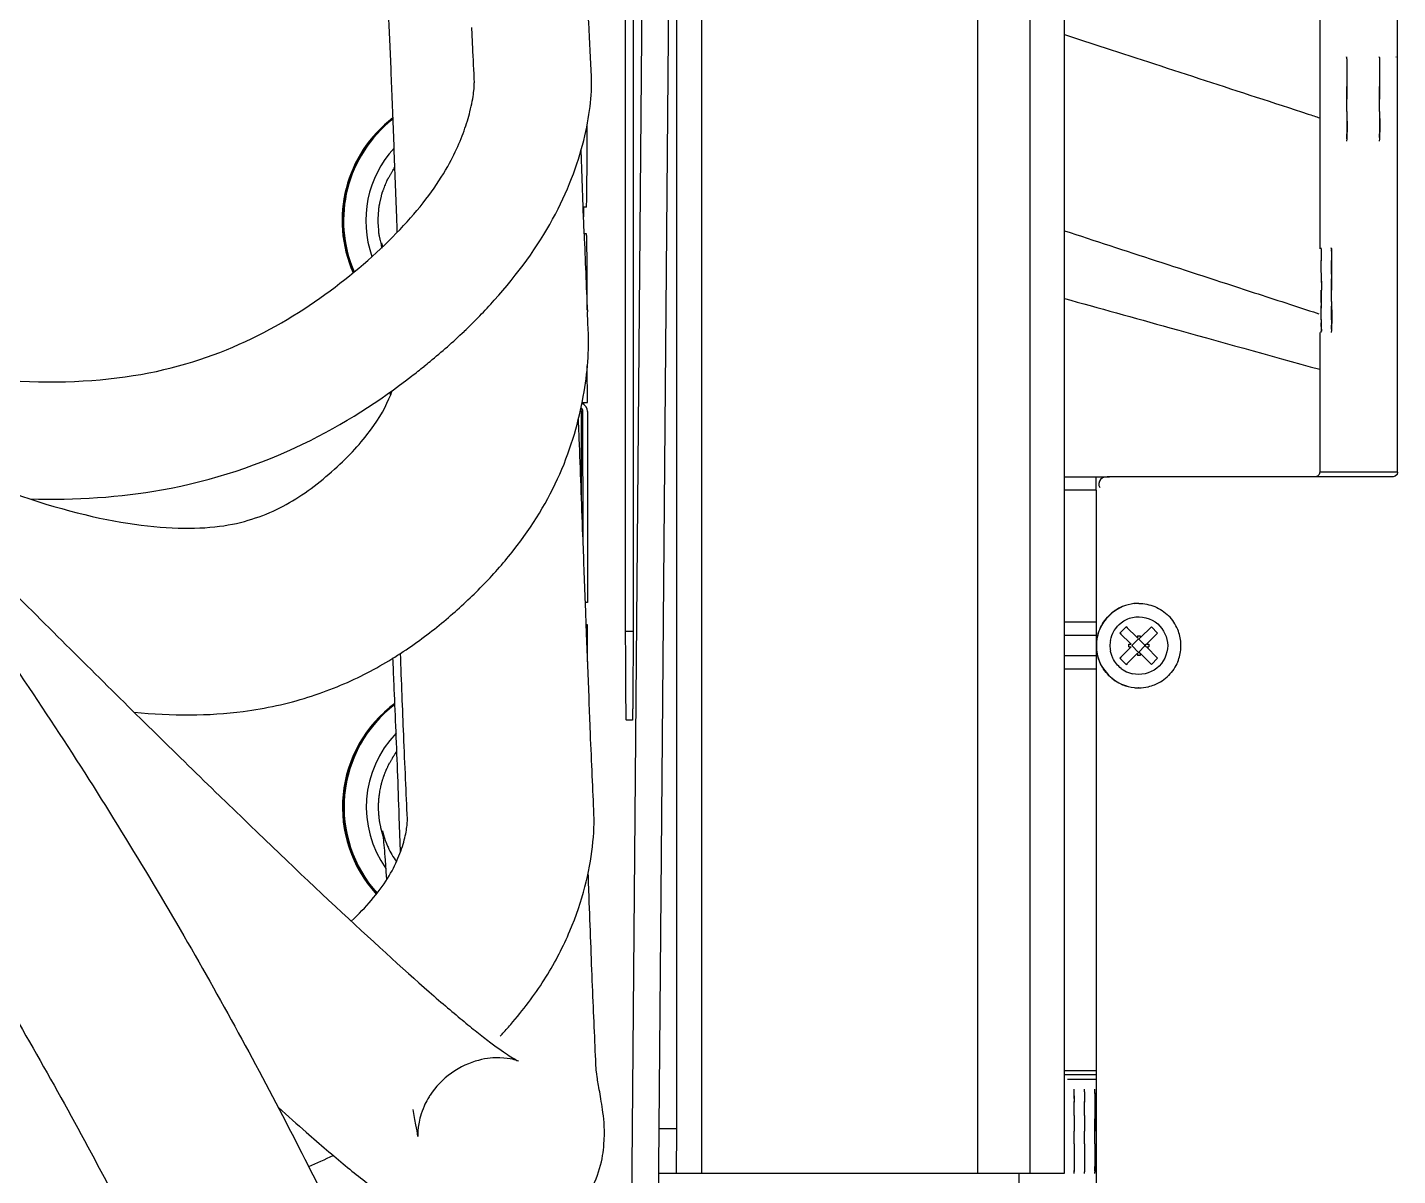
# Model space of a CAD drawing. Header units: millimetres. Extents: x 0 to 10500, y 0 to 7425.
# Drawn here: x 3428.4 to 3582.6, y 1621 to 1750.2 of the extents above; entities that cross this region are included whole.
import ezdxf

# ---------------------------------------------------------------- set-up
doc = ezdxf.new("R2010")
doc.units = ezdxf.units.MM
doc.header["$LTSCALE"] = 577.5
doc.layers.get('0').update_dxf_attribs({"linetype": 'CONTINUOUS'})
doc.layers.add('AXES', color=7, linetype='CONTINUOUS')

msp = doc.modelspace()

# ---------------------------------------------------------------- linework, layer by layer
at = {"color": 3, "linetype": 'Continuous'}
for p, q in [((3498.26, 1835.58), (3495.57, 1513.47)), ((3495.76, 1682.23), (3495.76, 1822.23)), ((3496.6, 1822.23), (3496.6, 1682.23)), ((3496.52, 1672.23), (3495.85, 1672.23))]:
    msp.add_line(p, q, dxfattribs=at)
at = {"color": 7, "linetype": 'Continuous'}
for p, q in [((3501.26, 1835.58), (3498.57, 1513.47)), ((3504.35, 1621.23), (3504.35, 1817.23)), ((3535.35, 1817.23), (3535.35, 1621.23)), ((3541.3, 1621.23), (3541.3, 1817.23)), ((3545.14, 1621.23), (3545.14, 1817.23)), ((3501.49, 1812.23), (3501.49, 1626.23)), ((3582.63, 1700.1), (3582.63, 1756.85)), ((3576.92, 1743.88), (3576.92, 1743.51)), ((3580.6, 1743.88), (3580.6, 1743.51)), ((3576.92, 1740.69), (3576.92, 1740.32)), ((3580.6, 1740.69), (3580.6, 1740.32)), ((3490.98, 1729.93), (3490.74, 1736.37)), ((3491.09, 1726.93), (3491.09, 1726.99)), ((3574.04, 1722.38), (3574.04, 1721.61)), ((3575.2, 1722.39), (3575.2, 1721.87)), ((3574.04, 1719.19), (3574.04, 1718.82)), ((3575.2, 1719.33), (3575.2, 1718.8)), ((3491.51, 1716.93), (3491.46, 1718.15)), ((3573.16, 1718.14), (3573.78, 1717.94)), ((3491.55, 1716.17), (3491.51, 1716.93)), ((3469.32, 1708.83), (3469.3, 1709.17)), ((3548.71, 1699.6), (3550.21, 1699.6)), ((3548.71, 1698.1), (3548.71, 1699.6)), ((3582.13, 1699.6), (3550.23, 1699.6)), ((3582.37, 1699.66), (3582.13, 1699.6)), ((3582.57, 1699.85), (3582.37, 1699.66)), ((3582.63, 1700.1), (3582.57, 1699.85)), ((3548.73, 1698.1), (3548.71, 1698.1)), ((3548.73, 1506.77), (3548.73, 1698.1)), ((3491.36, 1681.95), (3491.23, 1685.42)), ((3495.76, 1682.23), (3496.6, 1682.23)), ((3491.64, 1674.79), (3491.36, 1681.95)), ((3470.44, 1657.43), (3470.29, 1661.37)), ((3546.23, 1627.73), (3546.23, 1627.36)), ((3547.4, 1627.73), (3547.4, 1627.36)), ((3548.56, 1627.73), (3548.57, 1627.36)), ((3501.49, 1626.23), (3499.51, 1626.23)), ((3501.49, 1626.23), (3501.45, 1621.23)), ((3546.23, 1624.54), (3546.23, 1623.94)), ((3547.4, 1624.54), (3547.4, 1623.94)), ((3548.57, 1624.54), (3548.56, 1624.17)), ((3499.47, 1621.23), (3545.14, 1621.23)), ((3540, 1621.23), (3540, 1520.19))]:
    msp.add_line(p, q, dxfattribs=at)
at = {"color": 6, "linetype": 'Continuous'}
for p, q in [((3573.88, 1757.85), (3573.88, 1725.25)), ((3576.92, 1743.88), (3576.93, 1743.51)), ((3580.6, 1743.88), (3580.61, 1743.51)), ((3576.92, 1740.32), (3576.92, 1740.08)), ((3580.6, 1740.32), (3580.6, 1740.08)), ((3574.04, 1722.38), (3574.04, 1722.38)), ((3575.2, 1722.38), (3575.2, 1721.61)), ((3574.05, 1721.61), (3574.05, 1721.31)), ((3574.04, 1718.82), (3574.04, 1718.58)), ((3573.88, 1715.85), (3573.88, 1700.1)), ((3545.14, 1699.6), (3548.7, 1699.6)), ((3573.63, 1699.66), (3573.38, 1699.6)), ((3573.82, 1699.85), (3573.63, 1699.66)), ((3573.88, 1700.1), (3573.82, 1699.85)), ((3582.59, 1700.1), (3573.88, 1700.1)), ((3548.7, 1698.1), (3545.14, 1698.1)), ((3553.5, 1685.35), (3553.48, 1685.35)), ((3548.7, 1683.25), (3545.14, 1683.25)), ((3552.1, 1682.72), (3551.39, 1682.01)), ((3553.36, 1681.46), (3552.1, 1682.72)), ((3552.22, 1682.59), (3552.1, 1682.72)), ((3554.92, 1682.72), (3553.66, 1681.46)), ((3554.78, 1682.57), (3554.92, 1682.72)), ((3555.63, 1682.01), (3554.92, 1682.72)), ((3548.7, 1681.75), (3545.14, 1681.75)), ((3551.39, 1682.01), (3552.65, 1680.75)), ((3551.51, 1681.89), (3551.39, 1682.01)), ((3552.4, 1680.75), (3552.65, 1680.75)), ((3552.4, 1680.45), (3552.4, 1680.75)), ((3552.72, 1680.65), (3552.78, 1680.59)), ((3553.45, 1681.33), (3552.77, 1680.65)), ((3553.36, 1681.71), (3553.66, 1681.71)), ((3553.36, 1681.71), (3553.36, 1681.46)), ((3553.48, 1681.31), (3553.41, 1681.38)), ((3553.62, 1681.43), (3553.47, 1681.3)), ((3554.21, 1680.63), (3553.51, 1681.33)), ((3553.66, 1681.71), (3553.66, 1681.46)), ((3553.66, 1681.69), (3553.66, 1681.71)), ((3554.18, 1680.59), (3554.34, 1680.75)), ((3554.3, 1680.7), (3554.18, 1680.59)), ((3554.37, 1680.75), (3555.63, 1682.01)), ((3554.37, 1680.75), (3554.62, 1680.75)), ((3554.62, 1680.75), (3554.62, 1680.45)), ((3555.47, 1681.86), (3555.63, 1682.01)), ((3548.7, 1679.45), (3545.14, 1679.45)), ((3552.65, 1680.45), (3551.39, 1679.18)), ((3551.39, 1679.18), (3551.51, 1679.31)), ((3551.39, 1679.18), (3552.1, 1678.48)), ((3552.1, 1678.48), (3553.36, 1679.74)), ((3552.4, 1680.45), (3552.65, 1680.45)), ((3552.77, 1680.6), (3552.72, 1680.55)), ((3552.76, 1680.56), (3553.45, 1679.87)), ((3553.36, 1679.74), (3553.36, 1679.49)), ((3553.66, 1679.49), (3553.36, 1679.49)), ((3553.49, 1679.9), (3553.41, 1679.81)), ((3553.62, 1679.76), (3553.47, 1679.9)), ((3554.24, 1680.6), (3553.48, 1679.84)), ((3553.48, 1679.89), (3553.62, 1679.77)), ((3553.66, 1679.74), (3554.92, 1678.48)), ((3553.66, 1679.74), (3553.66, 1679.49)), ((3553.66, 1679.49), (3553.66, 1679.51)), ((3554.18, 1680.61), (3554.3, 1680.5)), ((3554.34, 1680.45), (3554.18, 1680.61)), ((3555.63, 1679.18), (3554.37, 1680.45)), ((3554.37, 1680.45), (3554.62, 1680.45)), ((3554.92, 1678.48), (3555.63, 1679.18)), ((3555.63, 1679.18), (3555.47, 1679.34)), ((3548.7, 1677.95), (3545.14, 1677.95)), ((3552.1, 1678.48), (3552.22, 1678.6)), ((3554.92, 1678.48), (3554.77, 1678.63)), ((3553.5, 1675.85), (3553.48, 1675.85)), ((3545.14, 1632.8), (3548.7, 1632.8)), ((3548.7, 1632.3), (3545.14, 1632.3)), ((3545.48, 1631.8), (3548.7, 1631.8)), ((3546.23, 1627.73), (3546.23, 1627.36)), ((3547.4, 1627.73), (3547.4, 1627.36)), ((3548.57, 1627.73), (3548.57, 1627.36)), ((3546.23, 1623.94), (3546.23, 1623.94)), ((3547.4, 1623.94), (3547.4, 1623.94)), ((3548.56, 1624.17), (3548.56, 1623.94))]:
    msp.add_line(p, q, dxfattribs=at)
at = {"color": 7, "linetype": 'Continuous'}
for centre, radius, start, end in [((4427.62, 1792.61), 950.15, 182.56073, 182.69341), ((4049.56, 1774.65), 571.66, 182.6758, 183.0803), ((3044.24, 1742.11), 532.69, 359.9985, 0.1506), ((3047.92, 1742.11), 532.69, 359.9985, 0.1506), ((3044.24, 1742.09), 532.69, 359.8494, 0.0015), ((3047.92, 1742.09), 532.69, 359.8494, 0.0015), ((4812.74, 1777.09), 1322.6, 182.17356, 182.5542), ((3265.83, 1721.41), 308.22, 0.1788, 0.4595), ((3027.22, 1720.6), 547.98, 359.9996, 0.1323), ((3041.35, 1720.59), 532.69, 359.8494, 0.0015), ((3027.27, 1720.6), 547.94, 359.8675, 0.0004), ((3265.88, 1719.78), 308.16, 359.5405, 359.8212), ((3428.15, 1767.91), 71.71, 309.4964, 313.5801), ((3423.79, 1773.1), 78.48, 308.9035, 309.5459), ((3478.13, 1662.12), 10.03, 204.8241, 215.5038), ((3446.53, 1669.64), 48.17, 316.8083, 317.5115), ((3480.78, 1625.35), 8.42, 149.7213, 155.99), ((3238.01, 1626.76), 308.22, 0.1788, 0.4595), ((3239.18, 1626.76), 308.22, 0.1788, 0.4595), ((3015.88, 1625.96), 532.69, 359.9985, 0.1506), ((3013.54, 1625.94), 532.69, 359.8494, 0.0015), ((3014.71, 1625.94), 532.69, 359.8494, 0.0015), ((3015.88, 1625.94), 532.69, 359.8494, 0.0015), ((3431.12, 1688.54), 72.6, 293.5265, 295.9172)]:
    msp.add_arc(centre, radius, start, end, dxfattribs=at)
at = {"color": 6, "linetype": 'Continuous'}
for centre, radius, start, end in [((3031.74, 1742.09), 545.19, 359.8528, 0.0014), ((3035.42, 1742.09), 545.19, 359.8528, 0.0014), ((3256.6, 1721.41), 317.45, 0.1747, 0.4583), ((3257.76, 1721.41), 317.45, 0.1747, 0.4583), ((3028.86, 1720.59), 545.19, 359.8528, 0.0014), ((3021.05, 1720.6), 554.15, 359.8691, 0.0004), ((3271.26, 1719.69), 302.79, 359.5367, 359.7918), ((3258.85, 1719.78), 316.35, 359.5399, 359.8248), ((3553.5, 1680.57), 4.78, 96.2142, 112.4424), ((3553.49, 1680.57), 4.78, 96.2849, 112.1811), ((3553.49, 1680.61), 4.73, 90.0109, 96.2765), ((3553.5, 1680.62), 4.73, 90.0086, 96.2033), ((3553.5, 1680.59), 4.76, 123.5824, 134.9598), ((3553.5, 1680.6), 4.75, 112.5316, 123.6115), ((3553.5, 1680.6), 4.75, 33.6258, 44.9997), ((3553.51, 1680.61), 4.74, 22.4836, 33.6493), ((3553.44, 1680.59), 4.81, 3.5746, 22.3832), ((3553.91, 1680.53), 3.65, 169.9114, 178.8995), ((3553.57, 1680.6), 4.68, 356.4693, 3.5307), ((3553.91, 1680.67), 3.65, 181.0932, 190.0861), ((3553.44, 1680.61), 4.81, 337.6168, 356.4254), ((3553.53, 1680.63), 3.28, 232.6284, 249.007), ((3553.51, 1680.58), 3.23, 248.995, 257.0955), ((3553.5, 1680.61), 4.76, 225.0402, 236.4176), ((3553.5, 1680.6), 4.75, 236.3885, 247.4684), ((3553.5, 1680.63), 4.78, 247.5576, 263.7858), ((3553.49, 1680.63), 4.78, 247.9143, 263.8283), ((3553.5, 1680.59), 4.74, 283.1228, 292.1299), ((3553.49, 1680.6), 4.75, 292.174, 303.8671), ((3553.49, 1680.61), 4.76, 303.8363, 314.9605), ((3553.49, 1680.58), 4.73, 263.8402, 269.9938), ((3553.5, 1680.58), 4.73, 263.7967, 269.9914), ((3553.5, 1680.61), 4.76, 270.0275, 283.1473), ((3228.79, 1626.77), 317.45, 0.1747, 0.4583), ((3229.95, 1626.77), 317.45, 0.1747, 0.4583), ((3001.05, 1625.94), 545.19, 359.8528, 0.0014), ((3002.21, 1625.94), 545.19, 359.8528, 0.0014), ((3003.38, 1625.94), 545.19, 359.8528, 0.0014)]:
    msp.add_arc(centre, radius, start, end, dxfattribs=at)
at = {"color": 7, "linetype": 'Continuous'}
for points, knots in [([(3470.07, 1727.1), (3470.05, 1727.72), (3469.93, 1730.84), (3469.76, 1735.32), (3469.58, 1740.33), (3469.43, 1743.97), (3469.29, 1747.42), (3469.15, 1750.61), (3469.01, 1753.46), (3468.9, 1755.49), (3468.81, 1756.87), (3468.75, 1757.75), (3468.69, 1758.47), (3468.64, 1758.91), (3468.62, 1759.12), (3468.61, 1759.2), (3468.61, 1759.17), (3468.65, 1758.98), (3468.73, 1758.61), (3468.89, 1758.05), (3469.11, 1757.43), (3469.53, 1756.47), (3470.24, 1755.3), (3471.06, 1754.32), (3471.33, 1754.05)], [0, 0, 0, 0, 0.040163, 0.20292, 0.284299, 0.365677, 0.447056, 0.528435, 0.609813, 0.691192, 0.731881, 0.77257, 0.81326, 0.853949, 0.874293, 0.894638, 0.914983, 0.935327, 0.955672, 0.965844, 0.976017, 0.986189, 0.996361, 1, 1, 1, 1]), ([(3491.91, 1744.65), (3491.81, 1746.46), (3491.68, 1749.22), (3491.54, 1752.25), (3491.51, 1753.02)], [0, 0, 0, 0, 0.75, 1, 1, 1, 1]), ([(3545.13, 1749.36), (3546.65, 1748.87), (3555.51, 1745.98), (3565.15, 1742.83), (3573.43, 1740.13), (3573.87, 1739.99)], [0, 0, 0, 0, 0.164381, 0.955918, 1, 1, 1, 1]), ([(3576.9, 1746.39), (3576.91, 1746.25), (3576.92, 1745.41), (3576.92, 1744.57), (3576.92, 1743.88)], [0, 0, 0, 0, 0.170936, 1, 1, 1, 1]), ([(3580.58, 1746.39), (3580.59, 1746.25), (3580.6, 1745.41), (3580.6, 1744.57), (3580.6, 1743.88)], [0, 0, 0, 0, 0.170936, 1, 1, 1, 1]), ([(3477.59, 1715.97), (3478.79, 1717.11), (3482.75, 1721.19), (3488.1, 1728.58), (3490.92, 1736.26), (3491.85, 1741.34), (3491.97, 1743.53), (3491.91, 1744.65)], [0, 0, 0, 0, 0.117647, 0.411765, 0.705882, 0.852941, 1, 1, 1, 1]), ([(3477.95, 1739.64), (3478.06, 1740), (3478.4, 1741.21), (3478.73, 1743.01), (3478.73, 1743.86), (3478.73, 1743.93)], [0, 0, 0, 0, 0.166667, 0.583333, 1, 1, 1, 1]), ([(3397.21, 1717.5), (3400.65, 1716.02), (3410.25, 1712.62), (3425.88, 1709.81), (3441.85, 1710.54), (3454.06, 1714.78), (3464, 1721.26), (3471.66, 1728.37), (3476.07, 1734.55), (3477.52, 1738.2), (3477.95, 1739.64)], [0, 0, 0, 0, 0.077519, 0.213178, 0.348837, 0.484496, 0.620155, 0.755814, 0.891473, 1, 1, 1, 1]), ([(3576.92, 1740.32), (3576.92, 1739.63), (3577.04, 1738.6), (3576.82, 1737.87), (3576.95, 1737.45), (3576.89, 1737.45)], [0, 0, 0, 0, 0.726746, 0.930093, 1, 1, 1, 1]), ([(3580.6, 1740.32), (3580.6, 1739.63), (3580.72, 1738.6), (3580.5, 1737.87), (3580.63, 1737.45), (3580.57, 1737.45)], [0, 0, 0, 0, 0.726746, 0.930093, 1, 1, 1, 1]), ([(3468.37, 1725.31), (3468.33, 1725.5), (3468.26, 1725.79), (3468.18, 1726.12), (3468.14, 1726.32), (3468.11, 1726.46), (3468.08, 1726.58), (3468.06, 1726.68), (3468.04, 1726.74), (3468.03, 1726.78), (3468.03, 1726.81), (3468.02, 1726.84), (3468.02, 1726.86), (3468.01, 1726.91), (3468.01, 1726.97), (3468, 1727.07), (3467.99, 1727.2), (3467.98, 1727.4), (3467.96, 1727.65), (3467.94, 1727.9), (3467.92, 1728.1), (3467.92, 1728.22), (3467.91, 1728.32), (3467.9, 1728.39), (3467.9, 1728.43), (3467.9, 1728.46), (3467.9, 1728.48), (3467.9, 1728.51), (3467.91, 1728.56), (3467.91, 1728.62), (3467.92, 1728.72), (3467.93, 1728.84), (3467.94, 1728.99), (3467.95, 1729.14), (3467.96, 1729.28), (3467.97, 1729.43), (3467.99, 1729.58), (3467.99, 1729.7), (3468, 1729.8), (3468.01, 1729.87), (3468.01, 1729.93), (3468.02, 1729.98), (3468.02, 1730), (3468.02, 1730.02), (3468.02, 1730.04), (3468.03, 1730.06), (3468.04, 1730.11), (3468.05, 1730.17), (3468.07, 1730.24), (3468.09, 1730.34), (3468.12, 1730.46), (3468.16, 1730.61), (3468.19, 1730.76), (3468.22, 1730.9), (3468.26, 1731.05), (3468.29, 1731.2), (3468.32, 1731.32), (3468.34, 1731.42), (3468.36, 1731.48), (3468.37, 1731.53), (3468.38, 1731.56), (3468.38, 1731.58), (3468.39, 1731.61), (3468.41, 1731.65), (3468.43, 1731.7), (3468.47, 1731.8), (3468.51, 1731.91), (3468.59, 1732.09), (3468.68, 1732.32), (3468.77, 1732.55), (3468.84, 1732.73), (3468.89, 1732.85), (3468.92, 1732.94), (3468.95, 1732.99), (3468.96, 1733.03), (3468.97, 1733.06), (3468.99, 1733.08), (3469, 1733.11), (3469.03, 1733.15), (3469.06, 1733.2), (3469.11, 1733.29), (3469.18, 1733.4), (3469.25, 1733.53), (3469.36, 1733.71), (3469.54, 1734.01), (3469.69, 1734.28), (3469.8, 1734.45)], [0, 0, 0, 0, 0.0625, 0.09375, 0.109375, 0.125, 0.140625, 0.148438, 0.15625, 0.160156, 0.164062, 0.166016, 0.167969, 0.171875, 0.179688, 0.1875, 0.203125, 0.21875, 0.25, 0.28125, 0.296875, 0.3125, 0.320312, 0.328125, 0.332031, 0.333984, 0.335938, 0.339844, 0.34375, 0.351562, 0.359375, 0.375, 0.390625, 0.40625, 0.421875, 0.4375, 0.453125, 0.46875, 0.476562, 0.484375, 0.492188, 0.496094, 0.498047, 0.5, 0.501953, 0.503906, 0.507812, 0.515625, 0.523438, 0.53125, 0.546875, 0.5625, 0.578125, 0.59375, 0.609375, 0.625, 0.640625, 0.648438, 0.65625, 0.660156, 0.664062, 0.666016, 0.667969, 0.671875, 0.679688, 0.6875, 0.703125, 0.71875, 0.75, 0.78125, 0.796875, 0.8125, 0.820312, 0.828125, 0.832031, 0.833984, 0.835938, 0.839844, 0.84375, 0.851562, 0.859375, 0.875, 0.890625, 0.90625, 0.9375, 1, 1, 1, 1]), ([(3491.09, 1726.99), (3491.06, 1727.89), (3491.02, 1728.88), (3490.98, 1729.87), (3490.98, 1729.93)], [0, 0, 0, 0, 0.939303, 1, 1, 1, 1]), ([(3545.13, 1727.28), (3551.92, 1725.06), (3561.19, 1722.04), (3570.77, 1718.92), (3573.16, 1718.14)], [0, 0, 0, 0, 0.752733, 1, 1, 1, 1]), ([(3468.36, 1725.43), (3468.35, 1725.51), (3468.33, 1725.68), (3468.31, 1725.86), (3468.3, 1725.94), (3468.31, 1725.84), (3468.36, 1725.63), (3468.4, 1725.47)], [0, 0, 0, 0, 0.162047, 0.380261, 0.598475, 0.816689, 1, 1, 1, 1]), ([(3574.02, 1724.89), (3574.02, 1724.75), (3574.03, 1724.41), (3574.03, 1724.08), (3574.03, 1723.89)], [0, 0, 0, 0, 0.426704, 1, 1, 1, 1]), ([(3575.16, 1725.3), (3575.2, 1725.3), (3575.14, 1725.11), (3575.18, 1725.03), (3575.18, 1724.94)], [0, 0, 0, 0, 0.253786, 1, 1, 1, 1]), ([(3575.18, 1724.94), (3575.18, 1724.8), (3575.19, 1723.95), (3575.2, 1723.1), (3575.2, 1722.39)], [0, 0, 0, 0, 0.170936, 1, 1, 1, 1]), ([(3574.04, 1721.61), (3574.05, 1721.44), (3574.05, 1721.11), (3574.05, 1720.77), (3574.05, 1720.6)], [0, 0, 0, 0, 0.497979, 1, 1, 1, 1]), ([(3545.13, 1719.67), (3549, 1718.59), (3558.35, 1715.99), (3568.12, 1713.28), (3573.88, 1711.69)], [0, 0, 0, 0, 0.423349, 1, 1, 1, 1]), ([(3575.2, 1718.8), (3575.2, 1718.1), (3575.32, 1717.06), (3575.1, 1716.32), (3575.23, 1715.9), (3575.16, 1715.9)], [0, 0, 0, 0, 0.726746, 0.930093, 1, 1, 1, 1]), ([(3479.85, 1687.54), (3481.03, 1688.77), (3484.38, 1692.59), (3487.93, 1698.36), (3490.1, 1704.45), (3491.4, 1710.13), (3491.66, 1713.82), (3491.55, 1716.17)], [0, 0, 0, 0, 0.142857, 0.428571, 0.571429, 0.714286, 1, 1, 1, 1]), ([(3574.03, 1717.31), (3574.03, 1716.98), (3573.87, 1716.69), (3574.13, 1715.95), (3574.01, 1715.95)], [0, 0, 0, 0, 0.739949, 1, 1, 1, 1]), ([(3428.74, 1697.1), (3433.92, 1696.96), (3445.22, 1697.73), (3460.06, 1702.85), (3468.66, 1708.53), (3472.62, 1711.65), (3473.08, 1712.02)], [0, 0, 0, 0, 0.269709, 0.612053, 0.954396, 1, 1, 1, 1]), ([(3402.63, 1711.01), (3405.17, 1709.02), (3412.97, 1703.66), (3426.24, 1697.47), (3440.35, 1693.77), (3449.04, 1693.65), (3453.79, 1694.75), (3456.9, 1696.03), (3459.7, 1697.73), (3462.41, 1699.87), (3464.84, 1702.15), (3467.37, 1705.08), (3468.74, 1707.36), (3469.4, 1708.99), (3469.51, 1709.3)], [0, 0, 0, 0, 0.064261, 0.193513, 0.322764, 0.452016, 0.516641, 0.581267, 0.645893, 0.710519, 0.775144, 0.83977, 0.969021, 1, 1, 1, 1]), ([(3491.23, 1685.42), (3491.14, 1687.95), (3490.98, 1692.37), (3490.74, 1698.57), (3490.58, 1702.9), (3490.48, 1705.37), (3490.45, 1706.1)], [0, 0, 0, 0, 0.360574, 0.623888, 0.887203, 1, 1, 1, 1]), ([(3550.23, 1699.6), (3549.87, 1699.6), (3549.08, 1699.56), (3548.93, 1698.63), (3549.11, 1698.4)], [0, 0, 0, 0, 0.543038, 1, 1, 1, 1]), ([(3420.22, 1693.24), (3425.47, 1687.99), (3435.77, 1677.7), (3450.26, 1663.43), (3463.51, 1650.79), (3472.49, 1642.6), (3477.08, 1638.69), (3478.7, 1637.38), (3479.21, 1636.98)], [0, 0, 0, 0, 0.210526, 0.421053, 0.631579, 0.842105, 0.947368, 1, 1, 1, 1]), ([(3417.71, 1691.39), (3420.77, 1687.23), (3429.33, 1675.11), (3442.06, 1655.19), (3455.21, 1631.88), (3464.56, 1613.14), (3471.08, 1599.29), (3475.48, 1589.67), (3479.4, 1580.96), (3482.84, 1573.24), (3485.28, 1567.73), (3486.98, 1563.92), (3488.12, 1561.39), (3489.11, 1559.21), (3489.79, 1557.76), (3490.23, 1556.86), (3490.49, 1556.35), (3490.64, 1556.08), (3490.68, 1556.02), (3490.68, 1556.01)], [0, 0, 0, 0, 0.070633, 0.204596, 0.338559, 0.472522, 0.539503, 0.606484, 0.673466, 0.740447, 0.807429, 0.840919, 0.87441, 0.907901, 0.941391, 0.958137, 0.974882, 0.991627, 1, 1, 1, 1]), ([(3440.44, 1673.11), (3444.72, 1672.68), (3451.53, 1672.7), (3460.17, 1674.62), (3466.48, 1677.25), (3471.83, 1680.52), (3474.72, 1682.82), (3476.07, 1683.98)], [0, 0, 0, 0, 0.277197, 0.457898, 0.638598, 0.819299, 1, 1, 1, 1]), ([(3470.29, 1661.37), (3470.23, 1663.11), (3470.1, 1666.56), (3469.9, 1671.57), (3469.73, 1675.79), (3469.62, 1678.26), (3469.58, 1679.21)], [0, 0, 0, 0, 0.273068, 0.546136, 0.819204, 1, 1, 1, 1]), ([(3471.21, 1661.1), (3471.07, 1663.96), (3470.81, 1669.9), (3470.55, 1676.56), (3470.43, 1679.72)], [0, 0, 0, 0, 0.534984, 1, 1, 1, 1]), ([(3402.89, 1676.06), (3405.06, 1673.07), (3412.46, 1662.5), (3424.06, 1644.35), (3436.64, 1622.05), (3445.67, 1603.97), (3452.02, 1590.47), (3456.35, 1581), (3460.23, 1572.37), (3463.65, 1564.71), (3466.09, 1559.2), (3467.81, 1555.35), (3468.58, 1553.62), (3468.95, 1552.81)], [0, 0, 0, 0, 0.0625, 0.21875, 0.375, 0.53125, 0.609375, 0.6875, 0.765625, 0.84375, 0.921875, 0.960938, 1, 1, 1, 1]), ([(3492.18, 1662.13), (3492.05, 1664.9), (3491.87, 1669.07), (3491.68, 1673.63), (3491.64, 1674.79)], [0, 0, 0, 0, 0.75, 1, 1, 1, 1]), ([(3468.14, 1664.39), (3468.16, 1664.49), (3468.19, 1664.63), (3468.23, 1664.81), (3468.26, 1664.93), (3468.28, 1665.02), (3468.3, 1665.08), (3468.31, 1665.13), (3468.32, 1665.18), (3468.35, 1665.26), (3468.38, 1665.37), (3468.42, 1665.51), (3468.47, 1665.65), (3468.5, 1665.75), (3468.52, 1665.82), (3468.53, 1665.85), (3468.54, 1665.89), (3468.56, 1665.94), (3468.58, 1665.99), (3468.62, 1666.09), (3468.66, 1666.21), (3468.72, 1666.35), (3468.77, 1666.46), (3468.8, 1666.55), (3468.82, 1666.59), (3468.83, 1666.63), (3468.85, 1666.66), (3468.87, 1666.7), (3468.9, 1666.78), (3468.95, 1666.89), (3469.02, 1667.02), (3469.07, 1667.13), (3469.11, 1667.21), (3469.14, 1667.27), (3469.16, 1667.31), (3469.17, 1667.34), (3469.19, 1667.38), (3469.23, 1667.44), (3469.29, 1667.54), (3469.36, 1667.67), (3469.44, 1667.8), (3469.5, 1667.91), (3469.55, 1667.99), (3469.57, 1668.03), (3469.6, 1668.07), (3469.64, 1668.12), (3469.69, 1668.21), (3469.76, 1668.31), (3469.87, 1668.47), (3469.96, 1668.6), (3470.01, 1668.68)], [0, 0, 0, 0, 0.0625, 0.09375, 0.125, 0.140625, 0.15625, 0.164062, 0.171875, 0.1875, 0.21875, 0.25, 0.28125, 0.3125, 0.320312, 0.328125, 0.335938, 0.34375, 0.359375, 0.375, 0.40625, 0.4375, 0.46875, 0.484375, 0.492188, 0.5, 0.507812, 0.515625, 0.53125, 0.5625, 0.59375, 0.625, 0.640625, 0.65625, 0.664062, 0.671875, 0.679688, 0.6875, 0.71875, 0.75, 0.78125, 0.8125, 0.828125, 0.835938, 0.84375, 0.859375, 0.875, 0.90625, 0.9375, 1, 1, 1, 1]), ([(3468.49, 1659.11), (3468.46, 1659.22), (3468.42, 1659.38), (3468.35, 1659.59), (3468.32, 1659.72), (3468.29, 1659.83), (3468.27, 1659.89), (3468.25, 1659.95), (3468.24, 1659.99), (3468.24, 1660.03), (3468.22, 1660.11), (3468.2, 1660.23), (3468.16, 1660.39), (3468.13, 1660.55), (3468.11, 1660.67), (3468.09, 1660.76), (3468.08, 1660.8), (3468.08, 1660.84), (3468.07, 1660.89), (3468.06, 1660.96), (3468.05, 1661.07), (3468.03, 1661.21), (3468.02, 1661.34), (3468.01, 1661.45), (3468, 1661.53), (3467.99, 1661.6), (3467.98, 1661.65), (3467.98, 1661.68), (3467.98, 1661.7), (3467.98, 1661.72), (3467.98, 1661.75), (3467.98, 1661.8), (3467.98, 1661.87), (3467.97, 1661.95), (3467.97, 1662.07), (3467.97, 1662.21), (3467.96, 1662.35), (3467.96, 1662.47), (3467.96, 1662.54), (3467.96, 1662.59), (3467.96, 1662.62), (3467.96, 1662.65), (3467.96, 1662.68), (3467.96, 1662.76), (3467.97, 1662.89), (3467.98, 1663.05), (3467.99, 1663.22), (3468, 1663.34), (3468, 1663.42), (3468.01, 1663.46), (3468.01, 1663.48), (3468.01, 1663.51), (3468.02, 1663.56), (3468.03, 1663.63), (3468.04, 1663.74), (3468.06, 1663.88), (3468.1, 1664.11), (3468.12, 1664.28), (3468.14, 1664.39)], [0, 0, 0, 0, 0.0625, 0.09375, 0.125, 0.140625, 0.15625, 0.164062, 0.171875, 0.179688, 0.1875, 0.21875, 0.25, 0.28125, 0.3125, 0.320312, 0.328125, 0.335938, 0.34375, 0.359375, 0.375, 0.40625, 0.4375, 0.453125, 0.46875, 0.484375, 0.492188, 0.496094, 0.5, 0.503906, 0.507812, 0.515625, 0.53125, 0.546875, 0.5625, 0.59375, 0.625, 0.640625, 0.65625, 0.664062, 0.667969, 0.671875, 0.679688, 0.6875, 0.71875, 0.75, 0.78125, 0.8125, 0.820312, 0.828125, 0.832031, 0.835938, 0.84375, 0.859375, 0.875, 0.90625, 0.9375, 1, 1, 1, 1]), ([(3482.06, 1637.11), (3482.41, 1637.49), (3484.17, 1639.48), (3486.97, 1643.27), (3489.66, 1648.54), (3491.31, 1653.51), (3492.14, 1658.06), (3492.25, 1660.76), (3492.18, 1662.13)], [0, 0, 0, 0, 0.046142, 0.236913, 0.427685, 0.618457, 0.809228, 1, 1, 1, 1]), ([(3464.89, 1649.6), (3465.75, 1650.4), (3467.36, 1652.09), (3469.08, 1654.44), (3470.22, 1656.69), (3470.92, 1658.81), (3471.22, 1660.49), (3471.21, 1661.09), (3471.21, 1661.1)], [0, 0, 0, 0, 0.147371, 0.317897, 0.488423, 0.658948, 0.829474, 1, 1, 1, 1]), ([(3468.62, 1657.86), (3468.58, 1658.27), (3468.53, 1658.81), (3468.47, 1659.34), (3468.43, 1659.63), (3468.41, 1659.78), (3468.41, 1659.75), (3468.42, 1659.69)], [0, 0, 0, 0, 0.333333, 0.5, 0.666667, 0.833333, 1, 1, 1, 1]), ([(3468.42, 1659.69), (3468.43, 1659.63), (3468.47, 1659.46), (3468.61, 1658.97), (3468.78, 1658.49), (3468.95, 1658.07), (3469.03, 1657.91)], [0, 0, 0, 0, 0.444444, 0.666667, 0.888889, 1, 1, 1, 1]), ([(3468.89, 1654.3), (3468.87, 1654.48), (3468.82, 1655.26), (3468.73, 1656.52), (3468.66, 1657.45), (3468.62, 1657.86)], [0, 0, 0, 0, 0.12916, 0.56458, 1, 1, 1, 1]), ([(3492.45, 1632.98), (3492.32, 1635.61), (3492.06, 1641.52), (3491.76, 1649.33), (3491.59, 1653.9), (3491.55, 1655.02)], [0, 0, 0, 0, 0.43123, 0.86246, 1, 1, 1, 1]), ([(3479.21, 1636.98), (3479.71, 1636.58), (3481.1, 1635.51), (3482.84, 1634.3), (3483.72, 1633.83), (3483.7, 1633.85), (3483.15, 1634.05), (3481.8, 1634.28), (3479.34, 1634.15), (3476.03, 1632.73), (3474.22, 1630.75), (3473.59, 1629.74), (3473.51, 1629.6)], [0, 0, 0, 0, 0.089534, 0.268601, 0.447668, 0.537202, 0.626735, 0.716269, 0.805802, 0.895336, 0.984869, 1, 1, 1, 1]), ([(3456.66, 1628.65), (3457.76, 1627.67), (3460.49, 1625.24), (3464.33, 1621.96), (3468.06, 1619.01), (3471.33, 1616.7), (3473.94, 1615.18), (3476.26, 1614.17), (3478.31, 1613.53), (3480.91, 1613.12), (3484.4, 1613.36), (3488.53, 1615.15), (3491.64, 1618.54), (3493, 1621.89), (3493.52, 1625.49), (3493.21, 1628.22), (3492.83, 1630.48), (3492.52, 1632.19), (3492.45, 1632.85), (3492.45, 1632.98)], [0, 0, 0, 0, 0.049401, 0.128618, 0.207834, 0.287051, 0.366268, 0.405876, 0.445484, 0.485092, 0.524701, 0.564309, 0.603917, 0.643525, 0.683134, 0.76235, 0.841567, 0.920783, 1, 1, 1, 1]), ([(3546.21, 1630.24), (3546.21, 1630.1), (3546.21, 1629.77), (3546.22, 1629.43), (3546.22, 1629.24)], [0, 0, 0, 0, 0.426704, 1, 1, 1, 1]), ([(3547.38, 1630.24), (3547.38, 1630.1), (3547.38, 1629.77), (3547.39, 1629.43), (3547.39, 1629.24)], [0, 0, 0, 0, 0.426704, 1, 1, 1, 1]), ([(3548.54, 1630.24), (3548.55, 1630.1), (3548.56, 1629.26), (3548.56, 1628.42), (3548.56, 1627.73)], [0, 0, 0, 0, 0.170936, 1, 1, 1, 1]), ([(3472.36, 1625.54), (3472.34, 1625.76), (3472.19, 1626.56), (3471.97, 1627.76), (3471.87, 1628.42)], [0, 0, 0, 0, 0.517314, 1, 1, 1, 1]), ([(3473.09, 1628.78), (3472.91, 1628.38), (3472.52, 1627.26), (3472.32, 1625.64), (3472.37, 1625.34), (3472.37, 1625.38)], [0, 0, 0, 0, 0.16129, 0.483871, 1, 1, 1, 1]), ([(3546.23, 1627.36), (3546.23, 1627.25), (3546.23, 1627.01), (3546.23, 1626.78), (3546.23, 1626.66)], [0, 0, 0, 0, 0.495724, 1, 1, 1, 1]), ([(3546.23, 1626.66), (3546.23, 1626.54), (3546.23, 1626.3), (3546.23, 1626.07), (3546.23, 1625.95)], [0, 0, 0, 0, 0.499336, 1, 1, 1, 1]), ([(3547.4, 1627.36), (3547.4, 1627.25), (3547.4, 1627.01), (3547.4, 1626.78), (3547.4, 1626.66)], [0, 0, 0, 0, 0.495724, 1, 1, 1, 1]), ([(3547.4, 1626.66), (3547.4, 1626.54), (3547.4, 1626.3), (3547.4, 1626.07), (3547.4, 1625.95)], [0, 0, 0, 0, 0.499336, 1, 1, 1, 1]), ([(3472.37, 1625.38), (3472.37, 1625.39), (3472.38, 1625.44), (3472.37, 1625.51), (3472.36, 1625.54)], [0, 0, 0, 0, 0.592979, 1, 1, 1, 1]), ([(3546.23, 1623.94), (3546.23, 1623.6), (3546.2, 1622.72), (3546.28, 1621.83), (3546.19, 1621.31)], [0, 0, 0, 0, 0.393825, 1, 1, 1, 1]), ([(3547.4, 1623.94), (3547.39, 1623.6), (3547.37, 1622.72), (3547.44, 1621.83), (3547.36, 1621.31)], [0, 0, 0, 0, 0.393825, 1, 1, 1, 1]), ([(3548.56, 1624.17), (3548.56, 1623.48), (3548.68, 1622.45), (3548.46, 1621.72), (3548.6, 1621.3), (3548.53, 1621.3)], [0, 0, 0, 0, 0.726746, 0.930093, 1, 1, 1, 1])]:
    msp.add_open_spline(points, degree=3, knots=knots, dxfattribs=at)
at = {"color": 6, "linetype": 'Continuous'}
for points, knots in [([(3576.88, 1746.83), (3576.88, 1746.84), (3576.89, 1746.84), (3576.89, 1746.85), (3576.89, 1746.85)], [0, 0, 0, 0, 0.737395, 1, 1, 1, 1]), ([(3576.89, 1746.85), (3576.89, 1746.85), (3576.89, 1746.83), (3576.89, 1746.82), (3576.89, 1746.82)], [0, 0, 0, 0, 0.290176, 1, 1, 1, 1]), ([(3576.89, 1746.82), (3576.89, 1746.78), (3576.9, 1746.67), (3576.9, 1746.57), (3576.9, 1746.5)], [0, 0, 0, 0, 0.368461, 1, 1, 1, 1]), ([(3576.9, 1746.5), (3576.91, 1746.35), (3576.92, 1745.48), (3576.92, 1744.61), (3576.92, 1743.88)], [0, 0, 0, 0, 0.169464, 1, 1, 1, 1]), ([(3580.56, 1746.83), (3580.56, 1746.84), (3580.57, 1746.84), (3580.57, 1746.85), (3580.57, 1746.85)], [0, 0, 0, 0, 0.737395, 1, 1, 1, 1]), ([(3580.57, 1746.85), (3580.57, 1746.85), (3580.57, 1746.83), (3580.57, 1746.82), (3580.57, 1746.82)], [0, 0, 0, 0, 0.290176, 1, 1, 1, 1]), ([(3580.57, 1746.82), (3580.58, 1746.78), (3580.58, 1746.67), (3580.58, 1746.57), (3580.58, 1746.5)], [0, 0, 0, 0, 0.368461, 1, 1, 1, 1]), ([(3580.58, 1746.5), (3580.59, 1746.35), (3580.6, 1745.48), (3580.6, 1744.61), (3580.6, 1743.88)], [0, 0, 0, 0, 0.169464, 1, 1, 1, 1]), ([(3582.48, 1746.83), (3582.48, 1746.84), (3582.48, 1746.84), (3582.48, 1746.85), (3582.48, 1746.85)], [0, 0, 0, 0, 0.737395, 1, 1, 1, 1]), ([(3576.93, 1743.51), (3576.93, 1743.4), (3576.93, 1743.16), (3576.93, 1742.93), (3576.93, 1742.81)], [0, 0, 0, 0, 0.495934, 1, 1, 1, 1]), ([(3576.93, 1742.81), (3576.93, 1742.69), (3576.93, 1742.45), (3576.93, 1742.22), (3576.93, 1742.1)], [0, 0, 0, 0, 0.499358, 1, 1, 1, 1]), ([(3580.61, 1743.51), (3580.61, 1743.4), (3580.61, 1743.16), (3580.61, 1742.93), (3580.61, 1742.81)], [0, 0, 0, 0, 0.495934, 1, 1, 1, 1]), ([(3580.61, 1742.81), (3580.61, 1742.69), (3580.61, 1742.45), (3580.61, 1742.22), (3580.61, 1742.1)], [0, 0, 0, 0, 0.499358, 1, 1, 1, 1]), ([(3576.92, 1740.08), (3576.92, 1739.75), (3576.91, 1738.86), (3576.93, 1737.96), (3576.89, 1737.4)], [0, 0, 0, 0, 0.369735, 1, 1, 1, 1]), ([(3580.6, 1740.08), (3580.6, 1739.75), (3580.59, 1738.86), (3580.61, 1737.96), (3580.57, 1737.4)], [0, 0, 0, 0, 0.369735, 1, 1, 1, 1]), ([(3576.89, 1737.4), (3576.89, 1737.39), (3576.89, 1737.37), (3576.89, 1737.35), (3576.89, 1737.35)], [0, 0, 0, 0, 0.716743, 1, 1, 1, 1]), ([(3580.57, 1737.4), (3580.57, 1737.39), (3580.57, 1737.37), (3580.57, 1737.35), (3580.57, 1737.35)], [0, 0, 0, 0, 0.716743, 1, 1, 1, 1]), ([(3574, 1725.33), (3574, 1725.34), (3574.01, 1725.34), (3574.01, 1725.35), (3574.01, 1725.35)], [0, 0, 0, 0, 0.737395, 1, 1, 1, 1]), ([(3574.01, 1725.35), (3574.01, 1725.35), (3574.01, 1725.33), (3574.01, 1725.32), (3574.01, 1725.32)], [0, 0, 0, 0, 0.290176, 1, 1, 1, 1]), ([(3575.16, 1725.34), (3575.16, 1725.35), (3575.16, 1725.35), (3575.16, 1725.35), (3575.16, 1725.35)], [0, 0, 0, 0, 0.707071, 1, 1, 1, 1]), ([(3575.17, 1725.35), (3575.17, 1725.35), (3575.17, 1725.34), (3575.17, 1725.34), (3575.17, 1725.34)], [0, 0, 0, 0, 0.323043, 1, 1, 1, 1]), ([(3575.17, 1725.34), (3575.17, 1725.3), (3575.17, 1725.19), (3575.18, 1725.08), (3575.18, 1725)], [0, 0, 0, 0, 0.322416, 1, 1, 1, 1]), ([(3574.01, 1725.32), (3574.01, 1725.28), (3574.02, 1725.17), (3574.02, 1725.07), (3574.02, 1725)], [0, 0, 0, 0, 0.368461, 1, 1, 1, 1]), ([(3574.02, 1725), (3574.02, 1724.85), (3574.03, 1724.5), (3574.03, 1724.15), (3574.03, 1723.95)], [0, 0, 0, 0, 0.424815, 1, 1, 1, 1]), ([(3575.18, 1725), (3575.18, 1724.85), (3575.19, 1724.5), (3575.19, 1724.15), (3575.19, 1723.95)], [0, 0, 0, 0, 0.424815, 1, 1, 1, 1]), ([(3574.05, 1721.31), (3574.05, 1721.19), (3574.05, 1720.95), (3574.05, 1720.72), (3574.05, 1720.6)], [0, 0, 0, 0, 0.499358, 1, 1, 1, 1]), ([(3575.2, 1721.61), (3575.2, 1721.44), (3575.2, 1721.11), (3575.2, 1720.77), (3575.2, 1720.6)], [0, 0, 0, 0, 0.498061, 1, 1, 1, 1]), ([(3574.03, 1717.24), (3574.03, 1717.07), (3574.03, 1716.63), (3574.03, 1716.18), (3574.01, 1715.9)], [0, 0, 0, 0, 0.368164, 1, 1, 1, 1]), ([(3575.19, 1717.24), (3575.19, 1717.06), (3575.18, 1716.6), (3575.2, 1716.14), (3575.17, 1715.86)], [0, 0, 0, 0, 0.391875, 1, 1, 1, 1]), ([(3574.01, 1715.9), (3574.01, 1715.89), (3574.01, 1715.88), (3574.01, 1715.86), (3574.01, 1715.86)], [0, 0, 0, 0, 0.598441, 1, 1, 1, 1]), ([(3574.01, 1715.86), (3574.01, 1715.86), (3574.01, 1715.85), (3574.01, 1715.85), (3574.01, 1715.85)], [0, 0, 0, 0, 0.675482, 1, 1, 1, 1]), ([(3575.17, 1715.86), (3575.17, 1715.86), (3575.17, 1715.86), (3575.17, 1715.85), (3575.17, 1715.85)], [0, 0, 0, 0, 0.689412, 1, 1, 1, 1]), ([(3550.58, 1679.19), (3550.52, 1679.32), (3550.41, 1679.6), (3550.34, 1679.89), (3550.32, 1680.03)], [0, 0, 0, 0, 0.499814, 1, 1, 1, 1]), ([(3556.76, 1680.6), (3556.74, 1679.66), (3555.85, 1677.68), (3553.7, 1677.22), (3552.79, 1677.43)], [0, 0, 0, 0, 0.500002, 1, 1, 1, 1]), ([(3546.19, 1630.7), (3546.19, 1630.7), (3546.19, 1630.68), (3546.2, 1630.67), (3546.2, 1630.67)], [0, 0, 0, 0, 0.290176, 1, 1, 1, 1]), ([(3546.19, 1630.68), (3546.19, 1630.69), (3546.19, 1630.69), (3546.19, 1630.7), (3546.19, 1630.7)], [0, 0, 0, 0, 0.737395, 1, 1, 1, 1]), ([(3546.2, 1630.67), (3546.2, 1630.63), (3546.2, 1630.52), (3546.21, 1630.42), (3546.21, 1630.35)], [0, 0, 0, 0, 0.368461, 1, 1, 1, 1]), ([(3546.21, 1630.35), (3546.21, 1630.2), (3546.22, 1629.85), (3546.22, 1629.5), (3546.22, 1629.3)], [0, 0, 0, 0, 0.424815, 1, 1, 1, 1]), ([(3547.36, 1630.7), (3547.36, 1630.7), (3547.36, 1630.68), (3547.36, 1630.67), (3547.36, 1630.67)], [0, 0, 0, 0, 0.290176, 1, 1, 1, 1]), ([(3547.36, 1630.68), (3547.36, 1630.69), (3547.36, 1630.69), (3547.36, 1630.7), (3547.36, 1630.7)], [0, 0, 0, 0, 0.737395, 1, 1, 1, 1]), ([(3547.36, 1630.67), (3547.37, 1630.63), (3547.37, 1630.52), (3547.37, 1630.42), (3547.38, 1630.35)], [0, 0, 0, 0, 0.368461, 1, 1, 1, 1]), ([(3547.38, 1630.35), (3547.38, 1630.2), (3547.38, 1629.85), (3547.39, 1629.5), (3547.39, 1629.3)], [0, 0, 0, 0, 0.424815, 1, 1, 1, 1]), ([(3548.53, 1630.7), (3548.53, 1630.7), (3548.53, 1630.68), (3548.53, 1630.67), (3548.53, 1630.67)], [0, 0, 0, 0, 0.290176, 1, 1, 1, 1]), ([(3548.53, 1630.68), (3548.53, 1630.69), (3548.53, 1630.69), (3548.53, 1630.7), (3548.53, 1630.7)], [0, 0, 0, 0, 0.737395, 1, 1, 1, 1]), ([(3548.53, 1630.67), (3548.54, 1630.63), (3548.54, 1630.52), (3548.54, 1630.42), (3548.54, 1630.35)], [0, 0, 0, 0, 0.368461, 1, 1, 1, 1]), ([(3548.54, 1630.35), (3548.55, 1630.2), (3548.56, 1629.33), (3548.56, 1628.46), (3548.57, 1627.73)], [0, 0, 0, 0, 0.169464, 1, 1, 1, 1]), ([(3546.23, 1627.36), (3546.23, 1627.25), (3546.23, 1627.01), (3546.23, 1626.78), (3546.23, 1626.66)], [0, 0, 0, 0, 0.495934, 1, 1, 1, 1]), ([(3546.23, 1626.66), (3546.23, 1626.54), (3546.23, 1626.31), (3546.23, 1626.07), (3546.23, 1625.95)], [0, 0, 0, 0, 0.499358, 1, 1, 1, 1]), ([(3547.4, 1627.36), (3547.4, 1627.25), (3547.4, 1627.01), (3547.4, 1626.78), (3547.4, 1626.66)], [0, 0, 0, 0, 0.495934, 1, 1, 1, 1]), ([(3547.4, 1626.66), (3547.4, 1626.54), (3547.4, 1626.31), (3547.4, 1626.07), (3547.4, 1625.95)], [0, 0, 0, 0, 0.499358, 1, 1, 1, 1]), ([(3548.57, 1627.36), (3548.57, 1627.25), (3548.57, 1627.01), (3548.57, 1626.78), (3548.57, 1626.66)], [0, 0, 0, 0, 0.495934, 1, 1, 1, 1]), ([(3548.57, 1626.66), (3548.57, 1626.54), (3548.57, 1626.31), (3548.57, 1626.07), (3548.57, 1625.95)], [0, 0, 0, 0, 0.499358, 1, 1, 1, 1]), ([(3546.23, 1623.94), (3546.23, 1623.6), (3546.22, 1622.71), (3546.23, 1621.81), (3546.2, 1621.25)], [0, 0, 0, 0, 0.369735, 1, 1, 1, 1]), ([(3547.4, 1623.94), (3547.39, 1623.6), (3547.39, 1622.71), (3547.4, 1621.81), (3547.37, 1621.25)], [0, 0, 0, 0, 0.369735, 1, 1, 1, 1]), ([(3548.56, 1623.94), (3548.56, 1623.6), (3548.55, 1622.71), (3548.57, 1621.81), (3548.53, 1621.25)], [0, 0, 0, 0, 0.369735, 1, 1, 1, 1]), ([(3546.2, 1621.25), (3546.2, 1621.24), (3546.2, 1621.23), (3546.2, 1621.21), (3546.19, 1621.21)], [0, 0, 0, 0, 0.597653, 1, 1, 1, 1]), ([(3546.19, 1621.21), (3546.19, 1621.21), (3546.19, 1621.2), (3546.19, 1621.2), (3546.19, 1621.2)], [0, 0, 0, 0, 0.676003, 1, 1, 1, 1]), ([(3547.37, 1621.25), (3547.37, 1621.24), (3547.36, 1621.23), (3547.36, 1621.21), (3547.36, 1621.21)], [0, 0, 0, 0, 0.597653, 1, 1, 1, 1]), ([(3547.36, 1621.21), (3547.36, 1621.21), (3547.36, 1621.2), (3547.36, 1621.2), (3547.36, 1621.2)], [0, 0, 0, 0, 0.676003, 1, 1, 1, 1]), ([(3548.53, 1621.25), (3548.53, 1621.24), (3548.53, 1621.22), (3548.53, 1621.2), (3548.53, 1621.2)], [0, 0, 0, 0, 0.716743, 1, 1, 1, 1])]:
    msp.add_open_spline(points, degree=3, knots=knots, dxfattribs=at)
at = {"color": 7, "linetype": 'Continuous'}
msp.add_open_spline([(3476.07, 1683.98), (3477.42, 1685.14), (3478.66, 1686.32), (3479.85, 1687.54)], degree=3, dxfattribs=at)
at = {"color": 6, "linetype": 'Continuous'}
for points in [[(3553.5, 1685.35), (3554.12, 1685.35), (3554.74, 1685.22), (3555.32, 1684.99)], [(3551.69, 1685), (3550.57, 1684.54), (3549.58, 1683.56), (3549.11, 1682.45)], [(3549.11, 1682.42), (3549.35, 1682.99), (3549.7, 1683.52), (3550.14, 1683.96)], [(3551.53, 1683.18), (3551.9, 1683.46), (3552.34, 1683.66), (3552.79, 1683.77)], [(3552.79, 1683.77), (3553.75, 1683.99), (3554.91, 1683.69), (3555.65, 1683.04)], [(3555.32, 1684.99), (3555.89, 1684.75), (3556.42, 1684.39), (3556.86, 1683.96)], [(3549.11, 1682.45), (3548.86, 1681.87), (3548.74, 1681.23), (3548.74, 1680.6)], [(3548.75, 1680.6), (3548.75, 1681.22), (3548.87, 1681.85), (3549.11, 1682.42)], [(3550.32, 1681.17), (3550.45, 1681.94), (3550.91, 1682.7), (3551.53, 1683.18)], [(3555.65, 1683.04), (3556.33, 1682.45), (3556.74, 1681.49), (3556.76, 1680.6)], [(3548.74, 1680.6), (3548.74, 1679.98), (3548.86, 1679.36), (3549.09, 1678.79)], [(3549.11, 1678.78), (3548.87, 1679.35), (3548.75, 1679.98), (3548.75, 1680.6)], [(3551.53, 1678.02), (3551.13, 1678.33), (3550.8, 1678.74), (3550.58, 1679.19)], [(3549.09, 1678.79), (3549.56, 1677.66), (3550.56, 1676.66), (3551.69, 1676.2)], [(3550.14, 1677.24), (3549.7, 1677.68), (3549.35, 1678.21), (3549.11, 1678.78)], [(3557.89, 1678.78), (3557.65, 1678.21), (3557.29, 1677.68), (3556.86, 1677.24)]]:
    msp.add_open_spline(points, degree=3, dxfattribs=at)
at = {"color": 3, "linetype": 'Continuous'}
for points, knots in [([(3495.85, 1672.23), (3495.83, 1672.23), (3495.85, 1672.33), (3495.82, 1672.44), (3495.83, 1672.7), (3495.81, 1673.02), (3495.81, 1673.44), (3495.8, 1674.16), (3495.79, 1675.25), (3495.78, 1676.74), (3495.77, 1678.45), (3495.77, 1680.3), (3495.76, 1681.58), (3495.76, 1682.23)], [0, 0, 0, 0, 0.004884, 0.019304, 0.043159, 0.076224, 0.118183, 0.168633, 0.292985, 0.444504, 0.617369, 0.804936, 1, 1, 1, 1]), ([(3496.6, 1682.23), (3496.6, 1681.58), (3496.6, 1680.3), (3496.59, 1678.45), (3496.59, 1676.74), (3496.58, 1675.25), (3496.57, 1674.16), (3496.55, 1673.44), (3496.55, 1673.02), (3496.54, 1672.7), (3496.54, 1672.44), (3496.51, 1672.33), (3496.53, 1672.23), (3496.52, 1672.23)], [0, 0, 0, 0, 0.195064, 0.382631, 0.555496, 0.707015, 0.831367, 0.881817, 0.923776, 0.956841, 0.980696, 0.995116, 1, 1, 1, 1])]:
    msp.add_open_spline(points, degree=3, knots=knots, dxfattribs=at)
at = {"layer": 'AXES', "color": 7, "linetype": 'Continuous'}
for p, q in [((3491.35, 1729.94), (3490.98, 1729.94)), ((3491.02, 1729.94), (3491.02, 1728.84)), ((3491.36, 1726.94), (3491.09, 1726.94)), ((3491.46, 1707.94), (3491.45, 1712.09)), ((3490.96, 1706.94), (3490.65, 1706.94)), ((3490.79, 1697.22), (3490.79, 1706.94)), ((3490.86, 1707.94), (3491.46, 1707.94)), ((3490.98, 1692.37), (3490.96, 1706.94)), ((3491.04, 1707.76), (3491.04, 1707.94)), ((3491.46, 1706.94), (3491.48, 1685.44)), ((3491.48, 1685.44), (3491.23, 1685.44)), ((3491.48, 1682.94), (3491.33, 1682.94)), ((3491.48, 1678.79), (3491.48, 1682.94))]:
    msp.add_line(p, q, dxfattribs=at)
for centre, radius, start, end in [((3478.35, 1728.43), 14.5, 127.2067, 203.9058), ((3478.38, 1728.43), 14.5, 127.3984, 203.808), ((3478.48, 1728.43), 14.5, 127.9098, 203.547), ((3478.52, 1728.43), 14.5, 128.1017, 203.4491), ((3478.52, 1728.43), 12, 137.2221, 199.662), ((3490.46, 1706.94), 1, 0.0486, 67.5582), ((3478.4, 1662.43), 14.5, 126.4062, 222.4824), ((3478.44, 1662.43), 14.5, 126.597, 222.364), ((3478.54, 1662.43), 14.5, 127.1059, 222.0481), ((3478.58, 1662.43), 14.5, 127.297, 221.9297), ((3478.58, 1662.43), 12, 136.1755, 215.239)]:
    msp.add_arc(centre, radius, start, end, dxfattribs=at)
for points, knots in [([(3491.35, 1729.94), (3491.37, 1729.94), (3491.35, 1730.03), (3491.38, 1730.13), (3491.37, 1730.37), (3491.39, 1730.66), (3491.39, 1731.04), (3491.4, 1731.7), (3491.41, 1732.7), (3491.42, 1734.08), (3491.43, 1735.66), (3491.43, 1737.39), (3491.43, 1738.59), (3491.43, 1739.21)], [0, 0, 0, 0, 0.004796, 0.018945, 0.042358, 0.07484, 0.116109, 0.165802, 0.28866, 0.439128, 0.611955, 0.801093, 1, 1, 1, 1]), ([(3491.45, 1718.35), (3491.45, 1718.93), (3491.44, 1720.06), (3491.44, 1721.67), (3491.43, 1723.14), (3491.42, 1724.41), (3491.41, 1725.33), (3491.39, 1725.94), (3491.39, 1726.29), (3491.38, 1726.55), (3491.38, 1726.77), (3491.36, 1726.86), (3491.37, 1726.94), (3491.36, 1726.94)], [0, 0, 0, 0, 0.202184, 0.392695, 0.565482, 0.715043, 0.836619, 0.885666, 0.926342, 0.958327, 0.981363, 0.995279, 1, 1, 1, 1])]:
    msp.add_open_spline(points, degree=3, knots=knots, dxfattribs=at)
for points in [[(3490.79, 1706.94), (3490.79, 1707.03), (3490.76, 1707.12), (3490.71, 1707.2)], [(3490.96, 1706.94), (3490.96, 1707.1), (3490.87, 1707.27), (3490.75, 1707.35)]]:
    msp.add_open_spline(points, degree=3, dxfattribs=at)

doc.saveas('drawing.dxf')
